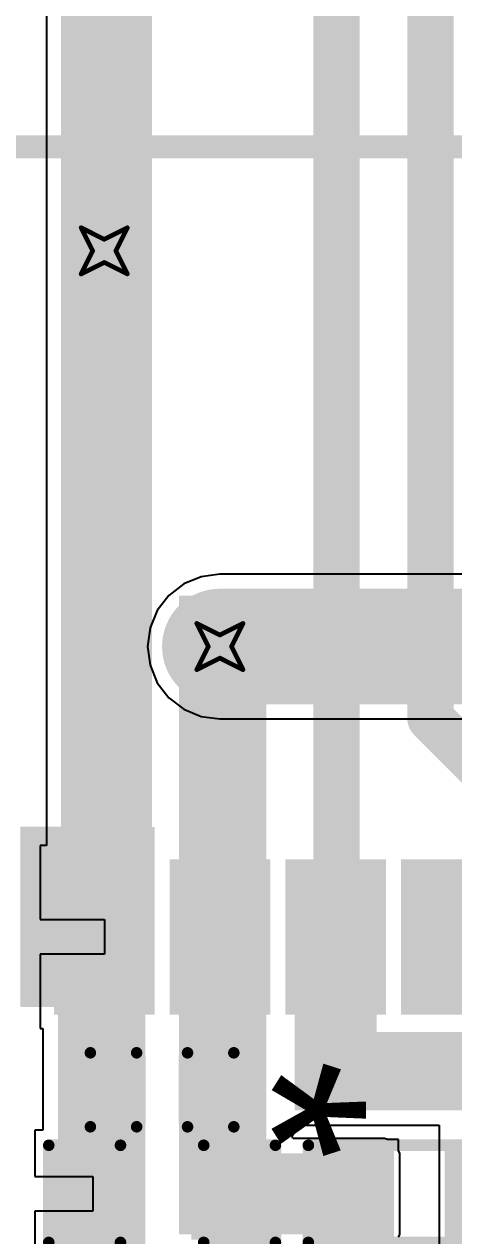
# Model space of a CAD drawing. Header units: millimetres. Extents: x -41 to 155, y -111 to 87.
# Drawn here: x -22.8 to -18.08, y -11.95 to 1.34 of the extents above; entities that cross this region are included whole.
import ezdxf

# ---------------------------------------------------------------- set-up
doc = ezdxf.new("R2010")
doc.units = ezdxf.units.MM
for name, color, linetype in [('BottomLayer', 5, 'Continuous'), ('DrillDrawing', 1, 'Continuous'), ('Mechanical1', 6, 'Continuous'), ('Mechanical2', 216, 'Continuous'), ('TopLayer', 1, 'Continuous'), ('TopOverlay', 2, 'Continuous'), ('TopPaste', 8, 'Continuous'), ('TopSolder', 216, 'Continuous'), ('ViaHoleLayer', 16, 'Continuous')]:
    doc.layers.add(name, color=color, linetype=linetype)
doc.styles.add('Arial', font='', dxfattribs={"height": 0.2})
doc.styles.get('Arial').set_extended_font_data('Arial')

# ---------------------------------------------------------------- blocks, each defined once
blk = doc.blocks.new('38_SMD_M______3')
at = {"layer": 'TopLayer'}
for points in [[(-9.5, 9.33), (-8, 9.33), (-8, 8.43), (-9.5, 8.43)], [(-9.5, 8.06), (-8, 8.06), (-8, 7.16), (-9.5, 7.16)], [(-9.5, 6.79), (-8, 6.79), (-8, 5.89), (-9.5, 5.89)], [(-9.5, 5.52), (-8, 5.52), (-8, 4.62), (-9.5, 4.62)]]:
    blk.add_hatch(color=1, dxfattribs=at).paths.add_polyline_path(points)
at = {"layer": 'TopOverlay'}
for points in [[(-9.518, 9.362), (-7.538, 9.362), (-7.538, 9.802), (-9.518, 9.802)], [(-7.959, 8.328), (-7.541, 8.328), (-7.541, 9.406), (-7.959, 9.406)]]:
    blk.add_hatch(color=2, dxfattribs=at).paths.add_polyline_path(points)
at = {"layer": 'TopPaste'}
for points in [[(-9.5, 9.33), (-8, 9.33), (-8, 8.43), (-9.5, 8.43)], [(-9.5, 8.06), (-8, 8.06), (-8, 7.16), (-9.5, 7.16)], [(-9.5, 6.79), (-8, 6.79), (-8, 5.89), (-9.5, 5.89)], [(-9.5, 5.52), (-8, 5.52), (-8, 4.62), (-9.5, 4.62)]]:
    blk.add_hatch(color=8, dxfattribs=at).paths.add_polyline_path(points)
at = {"layer": 'TopSolder'}
for points in [[(-9.602, 9.432), (-7.898, 9.432), (-7.898, 8.328), (-9.602, 8.328)], [(-9.602, 8.162), (-7.898, 8.162), (-7.898, 7.058), (-9.602, 7.058)], [(-9.602, 6.892), (-7.898, 6.892), (-7.898, 5.788), (-9.602, 5.788)], [(-9.602, 5.622), (-7.898, 5.622), (-7.898, 4.518), (-9.602, 4.518)]]:
    blk.add_hatch(color=216, dxfattribs=at).paths.add_polyline_path(points)
at = {"layer": 'TopOverlay', "const_width": 0.2}
for points in [[(-9.804, 8.992), (-9.804, 8.738)], [(-9.804, 8.992), (-9.677, 8.865)], [(-9.677, 8.865), (-9.804, 8.738)]]:
    blk.add_lwpolyline(points, dxfattribs=at)
at = {"layer": 'TopOverlay', "const_width": 0.1}
for points in [[(-9.854, 8.992, 1), (-9.754, 8.992, 1)], [(-9.854, 8.992, 1), (-9.754, 8.992, 1)], [(-9.727, 8.865, 1), (-9.627, 8.865, 1)], [(-9.727, 8.865, 1), (-9.627, 8.865, 1)], [(-9.854, 8.738, 1), (-9.754, 8.738, 1)], [(-9.854, 8.738, 1), (-9.754, 8.738, 1)]]:
    blk.add_lwpolyline(points, format="xyb", close=True, dxfattribs=at)
blk = doc.blocks.new('C___0603_21')
at = {"layer": 'TopLayer'}
for points in [[(-0.381, 0.445), (-0.381, -0.445), (-1.143, -0.445), (-1.143, 0.445)], [(1.143, 0.445), (1.143, -0.445), (0.381, -0.445), (0.381, 0.445)]]:
    blk.add_hatch(color=1, dxfattribs=at).paths.add_polyline_path(points)
at = {"layer": 'TopPaste'}
for points in [[(-0.381, 0.445), (-0.381, -0.445), (-1.143, -0.445), (-1.143, 0.445)], [(1.143, 0.445), (1.143, -0.445), (0.381, -0.445), (0.381, 0.445)]]:
    blk.add_hatch(color=8, dxfattribs=at).paths.add_polyline_path(points)
at = {"layer": 'TopSolder'}
for points in [[(-0.321, 0.504), (-0.321, -0.504), (-1.203, -0.504), (-1.203, 0.504)], [(1.203, 0.504), (1.203, -0.504), (0.321, -0.504), (0.321, 0.504)]]:
    blk.add_hatch(color=216, dxfattribs=at).paths.add_polyline_path(points)
at = {"layer": 'TopOverlay', "const_width": 0.127}
for points in [[(-1.245, 0.533), (-0.457, 0.533)], [(-1.245, -0.533), (-1.245, 0.533)], [(0.457, 0.533), (1.245, 0.533)], [(1.245, -0.533), (1.245, 0.533)], [(-1.245, -0.533), (-0.457, -0.533)], [(0.457, -0.533), (1.245, -0.533)]]:
    blk.add_lwpolyline(points, dxfattribs=at)
at = {"layer": 'TopOverlay', "const_width": 0.0635}
for points in [[(-1.276, 0.533, 1), (-1.213, 0.533, 1)], [(-1.276, 0.533, 1), (-1.213, 0.533, 1)], [(-0.489, 0.533, 1), (-0.425, 0.533, 1)], [(0.425, 0.533, 1), (0.489, 0.533, 1)], [(1.213, 0.533, 1), (1.276, 0.533, 1)], [(1.213, 0.533, 1), (1.276, 0.533, 1)], [(-1.276, -0.533, 1), (-1.213, -0.533, 1)], [(-1.276, -0.533, 1), (-1.213, -0.533, 1)], [(-0.489, -0.533, 1), (-0.425, -0.533, 1)], [(0.425, -0.533, 1), (0.489, -0.533, 1)], [(1.213, -0.533, 1), (1.276, -0.533, 1)], [(1.213, -0.533, 1), (1.276, -0.533, 1)]]:
    blk.add_lwpolyline(points, format="xyb", close=True, dxfattribs=at)
blk = doc.blocks.new('R___0603_85')
at = {"layer": 'TopLayer'}
for points in [[(-0.381, 0.444), (-0.381, -0.445), (-1.143, -0.445), (-1.143, 0.444)], [(1.143, 0.444), (1.143, -0.445), (0.381, -0.445), (0.381, 0.444)]]:
    blk.add_hatch(color=1, dxfattribs=at).paths.add_polyline_path(points)
at = {"layer": 'TopPaste'}
for points in [[(-0.381, 0.444), (-0.381, -0.445), (-1.143, -0.445), (-1.143, 0.444)], [(1.143, 0.444), (1.143, -0.445), (0.381, -0.445), (0.381, 0.444)]]:
    blk.add_hatch(color=8, dxfattribs=at).paths.add_polyline_path(points)
at = {"layer": 'TopSolder'}
for points in [[(-0.279, 0.546), (-0.279, -0.546), (-1.245, -0.546), (-1.245, 0.546)], [(1.245, 0.546), (1.245, -0.546), (0.279, -0.546), (0.279, 0.546)]]:
    blk.add_hatch(color=216, dxfattribs=at).paths.add_polyline_path(points)
at = {"layer": 'TopOverlay', "const_width": 0.127}
for points in [[(-1.219, 0.533), (-1.219, -0.533)], [(1.219, 0.533), (-1.219, 0.533)], [(1.219, 0.533), (1.219, -0.533)], [(1.219, -0.533), (-1.219, -0.533)]]:
    blk.add_lwpolyline(points, dxfattribs=at)
at = {"layer": 'TopOverlay', "const_width": 0.0635}
for points in [[(-1.251, 0.533, 1), (-1.187, 0.533, 1)], [(-1.251, 0.533, 1), (-1.187, 0.533, 1)], [(1.187, 0.533, 1), (1.251, 0.533, 1)], [(1.187, 0.533, 1), (1.251, 0.533, 1)], [(-1.251, -0.533, 1), (-1.187, -0.533, 1)], [(-1.251, -0.533, 1), (-1.187, -0.533, 1)], [(1.187, -0.533, 1), (1.251, -0.533, 1)], [(1.187, -0.533, 1), (1.251, -0.533, 1)]]:
    blk.add_lwpolyline(points, format="xyb", close=True, dxfattribs=at)
blk = doc.blocks.new('C___0402_108')
at = {"layer": 'TopLayer'}
for points in [[(-0.699, -0.318), (-0.699, 0.318), (-0.241, 0.318), (-0.241, -0.318)], [(0.241, -0.318), (0.241, 0.318), (0.699, 0.318), (0.699, -0.318)]]:
    blk.add_hatch(color=1, dxfattribs=at).paths.add_polyline_path(points)
at = {"layer": 'TopPaste'}
for points in [[(-0.699, -0.318), (-0.699, 0.318), (-0.241, 0.318), (-0.241, -0.318)], [(0.241, -0.318), (0.241, 0.318), (0.699, 0.318), (0.699, -0.318)]]:
    blk.add_hatch(color=8, dxfattribs=at).paths.add_polyline_path(points)
at = {"layer": 'TopSolder'}
for points in [[(-0.758, -0.377), (-0.758, 0.377), (-0.181, 0.377), (-0.181, -0.377)], [(0.181, -0.377), (0.181, 0.377), (0.758, 0.377), (0.758, -0.377)]]:
    blk.add_hatch(color=216, dxfattribs=at).paths.add_polyline_path(points)
at = {"layer": 'TopOverlay', "const_width": 0.127}
for points in [[(-0.787, 0.406), (-0.279, 0.406)], [(-0.787, -0.406), (-0.787, 0.406)], [(0.279, 0.406), (0.787, 0.406)], [(0.787, -0.406), (0.787, 0.406)], [(-0.787, -0.406), (-0.279, -0.406)], [(0.279, -0.406), (0.787, -0.406)]]:
    blk.add_lwpolyline(points, dxfattribs=at)
at = {"layer": 'TopOverlay', "const_width": 0.0635}
for points in [[(-0.819, 0.406, 1), (-0.756, 0.406, 1)], [(-0.819, 0.406, 1), (-0.756, 0.406, 1)], [(-0.311, 0.406, 1), (-0.248, 0.406, 1)], [(0.248, 0.406, 1), (0.311, 0.406, 1)], [(0.756, 0.406, 1), (0.819, 0.406, 1)], [(0.756, 0.406, 1), (0.819, 0.406, 1)], [(-0.819, -0.406, 1), (-0.756, -0.406, 1)], [(-0.819, -0.406, 1), (-0.756, -0.406, 1)], [(-0.311, -0.406, 1), (-0.248, -0.406, 1)], [(0.248, -0.406, 1), (0.311, -0.406, 1)], [(0.756, -0.406, 1), (0.819, -0.406, 1)], [(0.756, -0.406, 1), (0.819, -0.406, 1)]]:
    blk.add_lwpolyline(points, format="xyb", close=True, dxfattribs=at)

msp = doc.modelspace()

# ---------------------------------------------------------------- hatches: boundary and pattern name
at = {"layer": 'BottomLayer'}
h = msp.add_hatch(color=5, dxfattribs=at)
edge = h.paths.add_edge_path()
edge.add_arc((-21.92, -1.143), 0.3, 0, 360)
h = msp.add_hatch(color=5, dxfattribs=at)
edge = h.paths.add_edge_path()
edge.add_arc((-20.65, -5.486), 0.3, 0, 360)
at = {"layer": 'TopLayer'}
h = msp.add_hatch(color=1, dxfattribs=at)
edge = h.paths.add_edge_path()
edge.add_arc((-21.92, -1.143), 0.3, 0, 360)
for points in [[(-21.099, -11.938), (-20.142, -11.938), (-20.142, -4.928), (-21.099, -4.928)], [(-22.428, -14.783), (-21.468, -14.783), (-21.468, -7.924), (-22.428, -7.924)], [(-19.829, -10.351), (-18.929, -10.351), (-18.929, -7.924), (-19.829, -7.924)], [(-19.829, -10.576), (-17.317, -10.576), (-17.317, -9.717), (-19.829, -9.717)], [(-21.099, -11.938), (-18.841, -11.938), (-18.841, -11.049), (-21.099, -11.049)]]:
    msp.add_hatch(color=1, dxfattribs=at).paths.add_polyline_path(points)
h = msp.add_hatch(color=1, dxfattribs=at)
edge = h.paths.add_edge_path()
edge.add_arc((-20.65, -5.486), 0.3, 0, 360)
at = {"layer": 'ViaHoleLayer'}
h = msp.add_hatch(color=16, dxfattribs=at)
edge = h.paths.add_edge_path()
edge.add_arc((-21.92, -1.143), 0.15, 0, 360)
h = msp.add_hatch(color=16, dxfattribs=at)
edge = h.paths.add_edge_path()
edge.add_arc((-20.65, -5.486), 0.15, 0, 360)

# ---------------------------------------------------------------- linework, layer by layer
at = {"layer": 'BottomLayer'}
for p, q in [((-20.856, -4.719), (-21.047, -4.799)), ((-20.65, -4.692), (-20.856, -4.719)), ((-12.446, -4.692), (-20.65, -4.692)), ((-21.047, -4.799), (-21.212, -4.925)), ((-21.212, -4.925), (-21.338, -5.089)), ((-21.338, -5.089), (-21.417, -5.281)), ((-21.417, -5.281), (-21.444, -5.486)), ((-21.444, -5.486), (-21.417, -5.692)), ((-21.417, -5.692), (-21.338, -5.883)), ((-21.338, -5.883), (-21.212, -6.048)), ((-21.212, -6.048), (-21.047, -6.174)), ((-21.047, -6.174), (-20.856, -6.254)), ((-20.856, -6.254), (-20.65, -6.281)), ((-20.65, -6.281), (-12.775, -6.281))]:
    msp.add_line(p, q, dxfattribs=at)
at = {"layer": 'BottomLayer', "const_width": 1.27}
msp.add_lwpolyline([(-20.65, -5.486), (-12.446, -5.486)], dxfattribs=at)
at = {"layer": 'BottomLayer', "const_width": 0.635}
msp.add_lwpolyline([(-20.968, -5.486, 1), (-20.333, -5.486, 1)], format="xyb", close=True, dxfattribs=at)
at = {"layer": 'DrillDrawing', "const_width": 0.0508}
for points in [[(-22.174, -0.889), (-21.92, -1.016)], [(-22.174, -0.889), (-22.047, -1.143)], [(-21.92, -1.016), (-21.666, -0.889)], [(-21.793, -1.143), (-21.666, -0.889)], [(-22.174, -1.397), (-22.047, -1.143)], [(-21.793, -1.143), (-21.666, -1.397)], [(-22.174, -1.397), (-21.92, -1.27)], [(-21.92, -1.27), (-21.666, -1.397)], [(-20.904, -5.232), (-20.65, -5.359)], [(-20.904, -5.232), (-20.777, -5.486)], [(-20.65, -5.359), (-20.396, -5.232)], [(-20.523, -5.486), (-20.396, -5.232)], [(-20.904, -5.74), (-20.777, -5.486)], [(-20.523, -5.486), (-20.396, -5.74)], [(-20.904, -5.74), (-20.65, -5.613)], [(-20.65, -5.613), (-20.396, -5.74)]]:
    msp.add_lwpolyline(points, dxfattribs=at)
at = {"layer": 'DrillDrawing', "const_width": 0.0254}
for points in [[(-22.187, -0.889, 1), (-22.162, -0.889, 1)], [(-22.187, -0.889, 1), (-22.162, -0.889, 1)], [(-21.679, -0.889, 1), (-21.654, -0.889, 1)], [(-21.679, -0.889, 1), (-21.654, -0.889, 1)], [(-21.933, -1.016, 1), (-21.907, -1.016, 1)], [(-21.933, -1.016, 1), (-21.907, -1.016, 1)], [(-22.06, -1.143, 1), (-22.035, -1.143, 1)], [(-22.06, -1.143, 1), (-22.035, -1.143, 1)], [(-21.806, -1.143, 1), (-21.78, -1.143, 1)], [(-21.806, -1.143, 1), (-21.78, -1.143, 1)], [(-21.933, -1.27, 1), (-21.907, -1.27, 1)], [(-21.933, -1.27, 1), (-21.907, -1.27, 1)], [(-22.187, -1.397, 1), (-22.162, -1.397, 1)], [(-22.187, -1.397, 1), (-22.162, -1.397, 1)], [(-21.679, -1.397, 1), (-21.654, -1.397, 1)], [(-21.679, -1.397, 1), (-21.654, -1.397, 1)], [(-20.917, -5.232, 1), (-20.892, -5.232, 1)], [(-20.917, -5.232, 1), (-20.892, -5.232, 1)], [(-20.409, -5.232, 1), (-20.384, -5.232, 1)], [(-20.409, -5.232, 1), (-20.384, -5.232, 1)], [(-20.663, -5.359, 1), (-20.637, -5.359, 1)], [(-20.663, -5.359, 1), (-20.637, -5.359, 1)], [(-20.79, -5.486, 1), (-20.765, -5.486, 1)], [(-20.79, -5.486, 1), (-20.765, -5.486, 1)], [(-20.536, -5.486, 1), (-20.511, -5.486, 1)], [(-20.536, -5.486, 1), (-20.511, -5.486, 1)], [(-20.917, -5.74, 1), (-20.892, -5.74, 1)], [(-20.917, -5.74, 1), (-20.892, -5.74, 1)], [(-20.663, -5.613, 1), (-20.637, -5.613, 1)], [(-20.663, -5.613, 1), (-20.637, -5.613, 1)], [(-20.409, -5.74, 1), (-20.384, -5.74, 1)], [(-20.409, -5.74, 1), (-20.384, -5.74, 1)]]:
    msp.add_lwpolyline(points, format="xyb", close=True, dxfattribs=at)
at = {"layer": 'Mechanical1', "const_width": 0.254}
msp.add_lwpolyline([(-26.733, 19.828, -3.064051), (-27.016, -19.427)], format="xyb", dxfattribs=at)
msp.add_lwpolyline([(-38.024, 0), (38, 0)], dxfattribs=at)
at = {"layer": 'Mechanical2', "const_width": 0.254}
msp.add_lwpolyline([(-27.773, 19.435, -3.216016), (-28.067, -19.008)], format="xyb", dxfattribs=at)
at = {"layer": 'TopLayer'}
for p, q in [((-22.553, 7.822), (-22.553, -7.67)), ((-22.553, -7.67), (-22.623, -7.67)), ((-22.623, -7.67), (-22.623, -8.483)), ((-22.623, -8.483), (-21.919, -8.483)), ((-21.919, -8.483), (-21.919, -8.864)), ((-21.919, -8.864), (-22.623, -8.864)), ((-22.623, -8.864), (-22.623, -9.678)), ((-22.623, -9.678), (-22.593, -9.678)), ((-22.593, -9.678), (-22.593, -10.795)), ((-19.856, -10.854), (-19.76, -10.741)), ((-19.76, -10.741), (-18.244, -10.741)), ((-18.244, -10.741), (-18.244, -13.31)), ((-22.593, -10.795), (-22.682, -10.795)), ((-22.682, -10.795), (-22.682, -11.303)), ((-19.857, -10.858), (-19.856, -10.854)), ((-19.849, -10.884), (-19.857, -10.858)), ((-18.841, -10.884), (-19.849, -10.884)), ((-18.811, -10.897), (-18.841, -10.884)), ((-18.689, -10.897), (-18.811, -10.897)), ((-18.689, -11.019), (-18.689, -10.897)), ((-18.676, -11.049), (-18.689, -11.019)), ((-18.676, -11.938), (-18.676, -11.049)), ((-22.682, -11.303), (-22.047, -11.303)), ((-22.047, -11.303), (-22.047, -11.684)), ((-22.047, -11.684), (-22.682, -11.684)), ((-22.682, -11.684), (-22.682, -12.192)), ((-18.689, -11.968), (-18.676, -11.938))]:
    msp.add_line(p, q, dxfattribs=at)
for points, const_width in [([(-21.895, -8.674), (-21.895, 8.826)], 1), ([(-19.369, -8.664), (-19.369, 2.961)], 0.508), ([(-18.339, -6.274), (-18.339, 2.815)], 0.508), ([(-18.339, -6.274), (-17.374, -7.239)], 0.508), ([(-19.379, -8.674), (-19.369, -8.664)], 0.508)]:
    msp.add_lwpolyline(points, dxfattribs=dict(at, const_width=const_width))
for points, const_width in [([(-18.466, -6.274, 1), (-18.212, -6.274, 1)], 0.254), ([(-18.466, -6.274, 1), (-18.212, -6.274, 1)], 0.254), ([(-22.145, -8.674, 1), (-21.645, -8.674, 1)], 0.5), ([(-19.506, -8.674, 1), (-19.252, -8.674, 1)], 0.254), ([(-19.496, -8.664, 1), (-19.242, -8.664, 1)], 0.254), ([(-19.496, -8.664, 1), (-19.242, -8.664, 1)], 0.254)]:
    msp.add_lwpolyline(points, format="xyb", close=True, dxfattribs=dict(at, const_width=const_width))

# ---------------------------------------------------------------- block references
for name, p, rotation in [('38_SMD_M______3', (-13.039, 0.076), 90), ('R___0603_85', (-18.46, -11.493), 180)]:
    msp.add_blockref(name, p, dxfattribs=dict(rotation=rotation))
for name, p in [('C___0402_108', (-21.285, -10.351)), ('C___0603_21', (-21.285, -11.493))]:
    msp.add_blockref(name, p)

# ---------------------------------------------------------------- texts
at = {"layer": 'TopOverlay', "style": 'Arial'}
msp.add_text('*', height=2.032, rotation=270, dxfattribs=at).set_placement((-21.079, -10.018))

doc.saveas('drawing.dxf')
